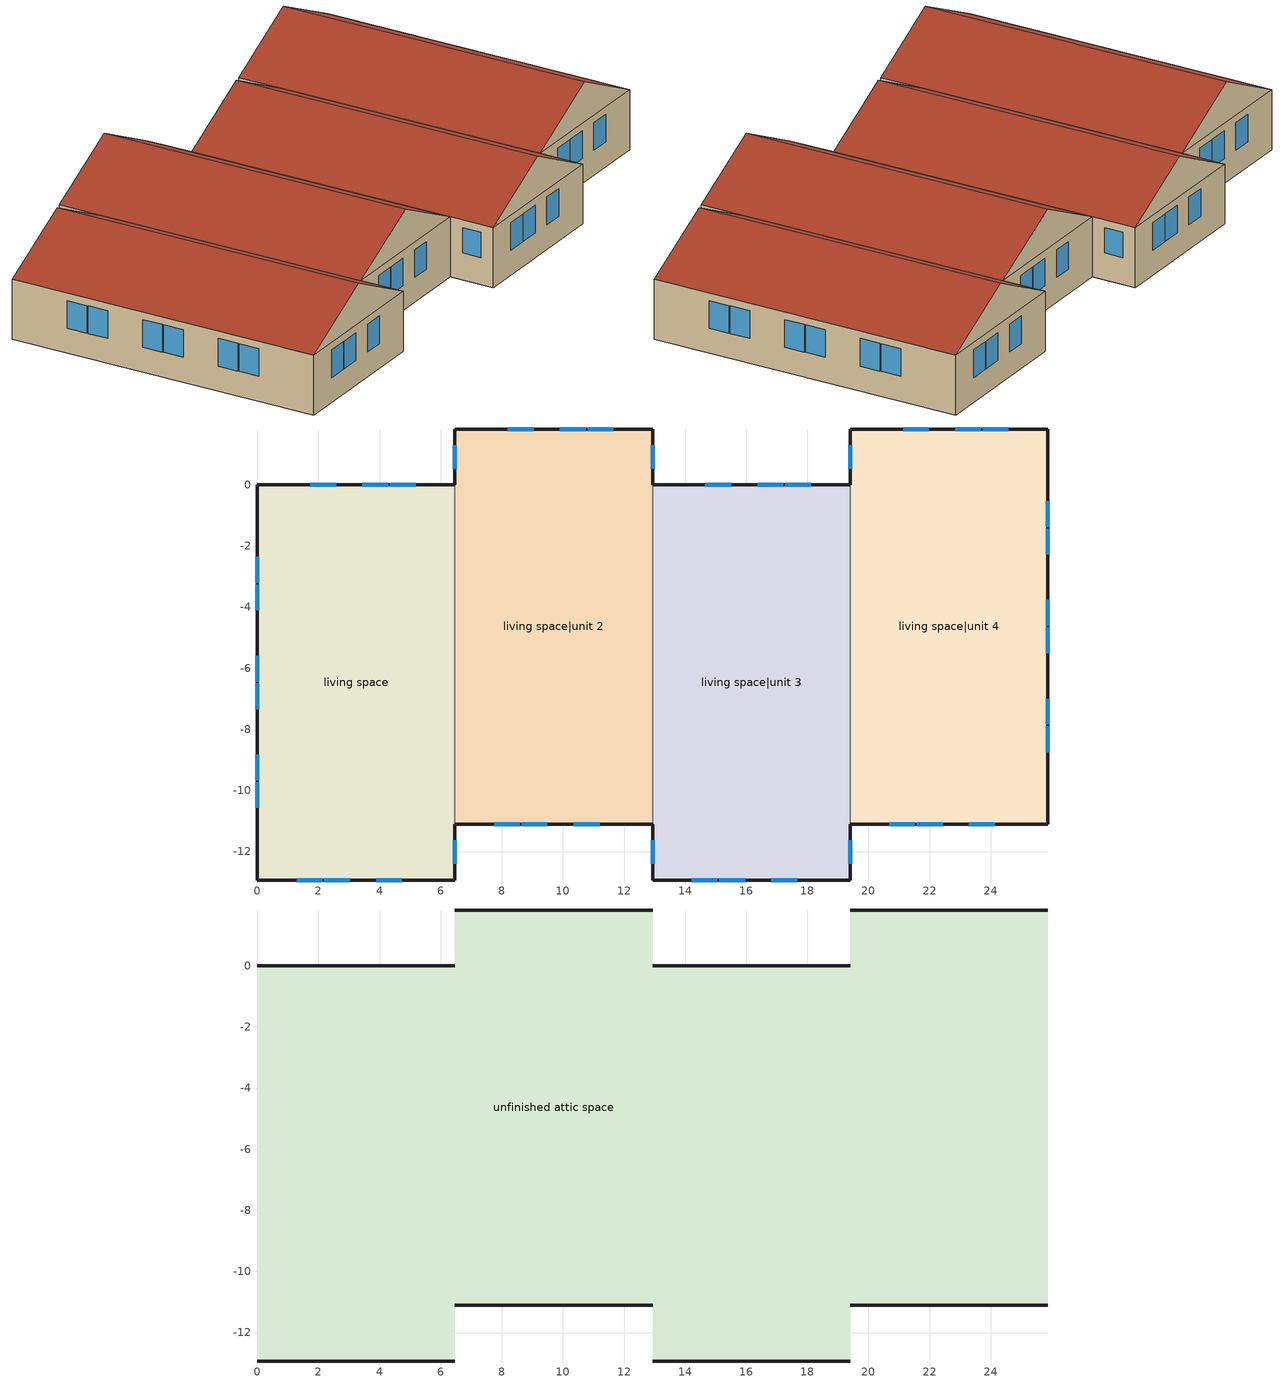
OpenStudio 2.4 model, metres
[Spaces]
living space
 floor ground: 0,-12.93 0,0 6.47,0 6.47,-12.93 z0
 wall outside: 6.47,0 0,0 0,-12.93 6.47,-12.93 6.47,-11.1 z0:2.44
 wall to living space|unit 2: 6.47,-11.1 6.47,0 z0:2.44
 window: 1.28,-12.93 2.12,-12.93 / 2.19,-12.93 3.03,-12.93 / 3.89,-12.93 4.73,-12.93 / 5.18,0 4.34,0 / 4.28,0 3.44,0 / 2.58,0 1.73,0 / 0,-2.36 0,-3.2 / 0,-3.26 0,-4.11 / 0,-5.59 0,-6.44 / 0,-6.5 0,-7.34 / 0,-8.83 0,-9.67 / 0,-9.73 0,-10.57 z1.01:2.13; 6.47,-12.41 6.47,-11.63 z1.1:2.13
living space|unit 2
 floor ground: 6.47,-11.1 6.47,1.83 12.93,1.83 12.93,-11.1 z0
 wall outside: 6.47,-11.1 12.93,-11.1 / 12.93,0 12.93,1.83 6.47,1.83 6.47,0 z0:2.44
 wall to living space|unit 3: 12.93,-11.1 12.93,0 z0:2.44
 window: 7.75,-11.1 8.59,-11.1 / 8.65,-11.1 9.49,-11.1 / 10.36,-11.1 11.2,-11.1 / 11.65,1.83 10.81,1.83 / 10.75,1.83 9.9,1.83 / 9.04,1.83 8.2,1.83 z1.01:2.13; 6.47,1.3 6.47,0.53 / 12.93,0.53 12.93,1.3 z1.1:2.13
living space|unit 3
 floor ground: 12.93,-12.93 12.93,0 19.4,0 19.4,-12.93 z0
 wall outside: 19.4,0 12.93,0 / 12.93,-11.1 12.93,-12.93 19.4,-12.93 19.4,-11.1 z0:2.44
 wall to living space|unit 4: 19.4,-11.1 19.4,0 z0:2.44
 window: 14.21,-12.93 15.06,-12.93 / 15.12,-12.93 15.96,-12.93 / 16.82,-12.93 17.66,-12.93 / 18.11,0 17.27,0 / 17.21,0 16.37,0 / 15.51,0 14.67,0 z1.01:2.13; 12.93,-11.63 12.93,-12.41 / 19.4,-12.41 19.4,-11.63 z1.1:2.13
living space|unit 4
 floor ground: 19.4,-11.1 19.4,1.83 25.86,1.83 25.86,-11.1 z0
 wall outside: 19.4,-11.1 25.86,-11.1 25.86,1.83 19.4,1.83 19.4,0 z0:2.44
 window: 20.68,-11.1 21.52,-11.1 / 21.58,-11.1 22.43,-11.1 / 23.29,-11.1 24.13,-11.1 / 24.58,1.83 23.74,1.83 / 23.68,1.83 22.83,1.83 / 21.97,1.83 21.13,1.83 / 25.86,-8.74 25.86,-7.9 / 25.86,-7.84 25.86,-7 / 25.86,-5.51 25.86,-4.67 / 25.86,-4.61 25.86,-3.76 / 25.86,-2.28 25.86,-1.43 / 25.86,-1.37 25.86,-0.53 z1.01:2.13; 19.4,1.3 19.4,0.53 z1.1:2.13
unfinished attic space
 floor to living space: 0,-12.93 0,0 6.47,0 6.47,-12.93 z2.44
 floor to living space|unit 2: 6.47,-11.1 6.47,1.83 12.93,1.83 12.93,-11.1 z2.44
 floor to living space|unit 3: 12.93,-12.93 12.93,0 19.4,0 19.4,-12.93 z2.44
 floor to living space|unit 4: 19.4,-11.1 19.4,1.83 25.86,1.83 25.86,-11.1 z2.44
 wall outside: 3.23,-12.93,4.05 0,-12.93,2.44 6.47,-12.93,2.44; 3.23,0,4.05 6.47,0,2.44 0,0,2.44; 9.7,-11.1,4.05 6.47,-11.1,2.44 12.93,-11.1,2.44; 9.7,1.83,4.05 12.93,1.83,2.44 6.47,1.83,2.44; 16.16,-12.93,4.05 12.93,-12.93,2.44 19.4,-12.93,2.44; 16.16,0,4.05 19.4,0,2.44 12.93,0,2.44; 22.63,-11.1,4.05 19.4,-11.1,2.44 25.86,-11.1,2.44; 22.63,1.83,4.05 25.86,1.83,2.44 19.4,1.83,2.44
 roof outside: 3.23,0,4.05 0,0,2.44 0,-12.93,2.44 3.23,-12.93,4.05; 3.23,-12.93,4.05 6.47,-12.93,2.44 6.47,0,2.44 3.23,0,4.05; 9.7,-11.1,4.05 12.93,-11.1,2.44 12.93,1.83,2.44 9.7,1.83,4.05; 9.7,1.83,4.05 6.47,1.83,2.44 6.47,-11.1,2.44 9.7,-11.1,4.05; 16.16,-12.93,4.05 19.4,-12.93,2.44 19.4,0,2.44 16.16,0,4.05; 16.16,0,4.05 12.93,0,2.44 12.93,-12.93,2.44 16.16,-12.93,4.05; 22.63,-11.1,4.05 25.86,-11.1,2.44 25.86,1.83,2.44 22.63,1.83,4.05; 22.63,1.83,4.05 19.4,1.83,2.44 19.4,-11.1,2.44 22.63,-11.1,4.05
[Building]
Building: Standards Number of Stories=1; Standards Number of Above Ground Stories=1; Standards Building Type=singlefamilyttached; Standards Number of Living Units=4
[ThermalZone] Use Ideal Air Loads=No
living zone; living zone|unit 2; living zone|unit 3; living zone|unit 4; unfinished attic zone
[Sizing:Zone] Zone Cooling Design Supply Air Temperature Input Method=SupplyAirTemperature; Zone Cooling Design Supply Air Temperature {C}=14; Zone Cooling Design Supply Air Temperature Difference {deltaC}=11.11; Zone Heating Design Supply Air Temperature Input Method=SupplyAirTemperature; Zone Heating Design Supply Air Temperature {C}=40; Zone Heating Design Supply Air Temperature Difference {deltaC}=11.11; Zone Cooling Design Supply Air Humidity Ratio {kg-H2O/kg-air}=0.0085; Zone Heating Design Supply Air Humidity Ratio {kg-H2O/kg-air}=0.008; Cooling Design Air Flow Method=DesignDay; Heating Design Air Flow Method=DesignDay; Account for Dedicated Outdoor Air System=No; Dedicated Outdoor Air System Control Strategy=NeutralSupplyAir; Dedicated Outdoor Air Low Setpoint Temperature for Design {C}=autosize; Dedicated Outdoor Air High Setpoint Temperature for Design {C}=autosize
living zone; living zone|unit 2; living zone|unit 3; living zone|unit 4; unfinished attic zone
[Space]
Name | Thermal Zone | Building Unit
living space | living zone | unit 1
living space|unit 2 | living zone|unit 2 | unit 2
living space|unit 3 | living zone|unit 3 | unit 3
living space|unit 4 | living zone|unit 4 | unit 4
unfinished attic space | unfinished attic zone
[BuildingUnit] Building Unit Type=Residential
unit 1; unit 2; unit 3; unit 4
